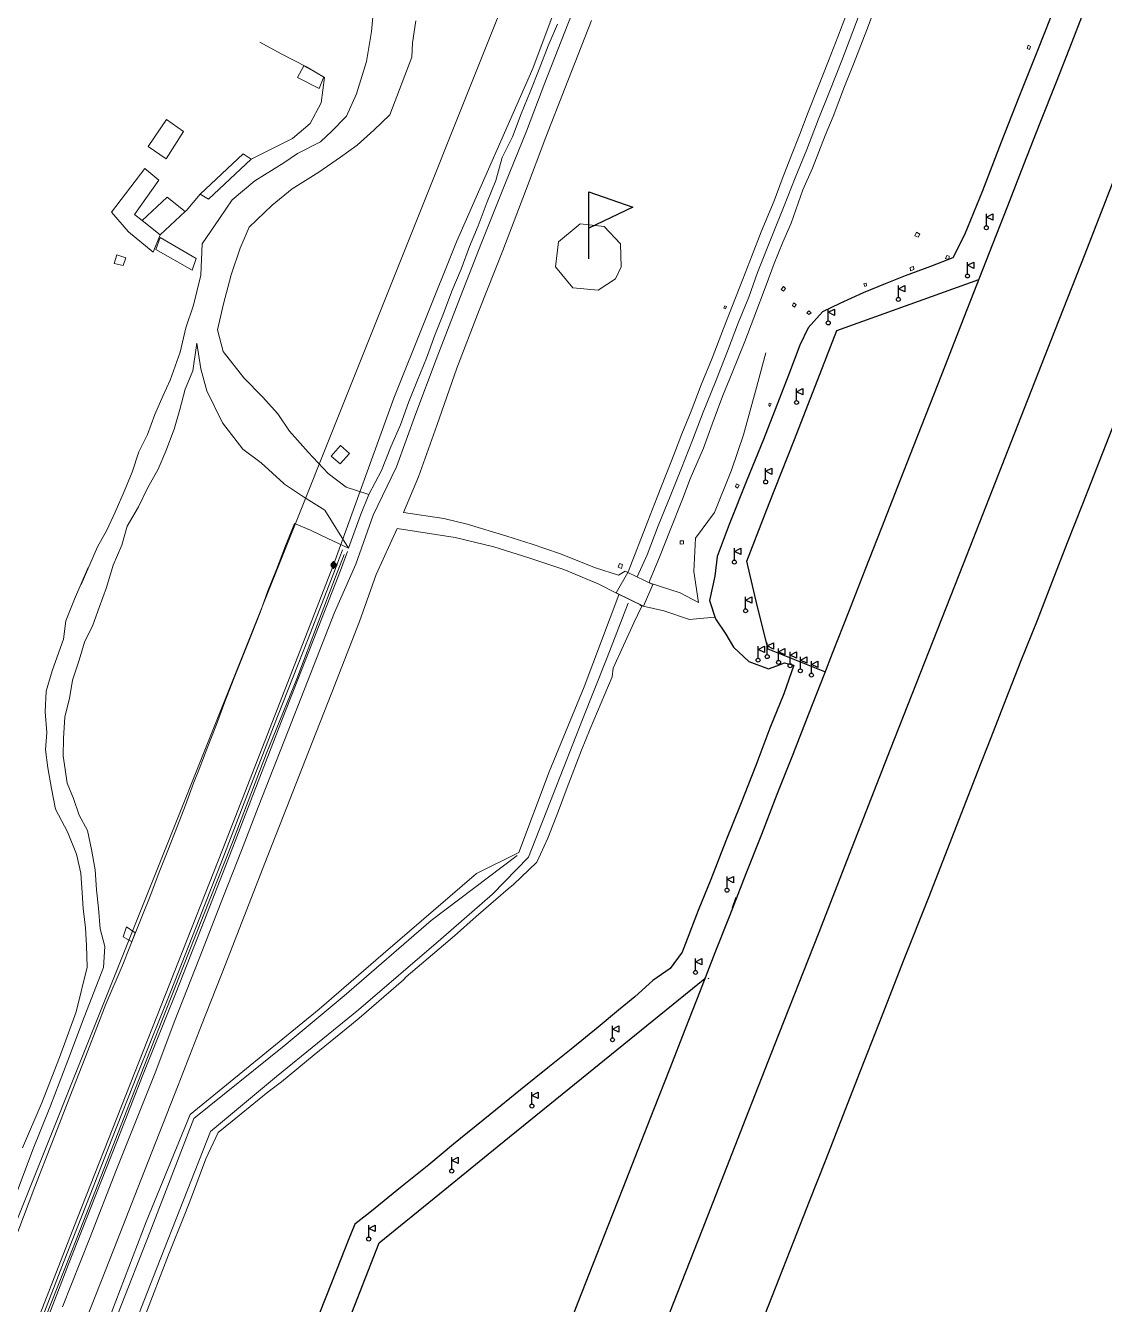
# Model space of a CAD drawing. Header units: metres. Extents: x 625987 to 635197, y 3048449 to 3066446.
# Drawn here: x 633494.5 to 633766.5, y 3063404.2 to 3063726.7 of the extents above; entities that cross this region are included whole.
import ezdxf

# ---------------------------------------------------------------- set-up
doc = ezdxf.new("R2010")
doc.units = ezdxf.units.M
for name, color, linetype in [('BUILDING', 10, 'Continuous'), ('CONCRETE_PILLAR', 251, 'Continuous'), ('Drain', 5, 'Continuous'), ('FENCE', 35, 'Continuous'), ('FLAG', 6, 'Continuous'), ('PERIMETER_ROAD', 4, 'Continuous'), ('PIPELINE', 220, 'Continuous'), ('ROAD', 4, 'Continuous'), ('RUNWAY CENTER', 250, 'Continuous'), ('RUNWAY_EDGE', 6, 'Continuous'), ('SHOULDER', 140, 'Continuous'), ('SLAB', 251, 'Continuous'), ('Triangle', 11, 'Continuous')]:
    doc.layers.add(name, color=color, linetype=linetype)
doc.layers.add('C-CLER-AERO', color=253, linetype='Continuous', lineweight=5)
doc.layers.add('Gate', color=240, linetype='Continuous', lineweight=15)
doc.styles.add('ADPI R', font='swiss.ttf')
doc.linetypes.add('OLS', pattern='A,4,-2,4,-2,["OLS",ADPI R,S=1.2,R=0,X=-1.7,Y=-0.5],-2,4,-2,4,-2', length=26)

# ---------------------------------------------------------------- blocks, each defined once
blk = doc.blocks.new('flag')
at = {"layer": 'Drain'}
for p, q in [((0, 0), (0, 16.87)), ((0, 16.87), (11.08, 13)), ((11.08, 13), (0, 7.72))]:
    blk.add_line(p, q, dxfattribs=at)
blk = doc.blocks.new('gc019')
for p, q in [((0, 0.5), (0, 3.5)), ((0, 2.7), (1.6, 3.5)), ((1.6, 3.5), (1.6, 1.9)), ((1.6, 1.9), (0, 2.7))]:
    blk.add_line(p, q)
blk.add_circle((0, 0), 0.5)
blk = doc.blocks.new('plan')
for p, q in [((1.526, 0.415), (1.524, 0.4)), ((1.524, 0.4), (1.524, 0.386)), ((1.524, 0.386), (1.524, 0.372)), ((1.524, 0.372), (1.526, 0.358)), ((1.53, 0.429), (1.526, 0.415)), ((1.526, 0.358), (1.53, 0.343)), ((1.535, 0.444), (1.53, 0.429)), ((1.53, 0.343), (1.535, 0.329)), ((1.533, 0.393), (1.545, 0.399)), ((1.533, 0.38), (1.533, 0.393)), ((1.544, 0.373), (1.533, 0.38)), ((1.541, 0.458), (1.535, 0.444)), ((1.535, 0.329), (1.541, 0.314)), ((1.549, 0.472), (1.541, 0.458)), ((1.541, 0.314), (1.549, 0.3)), ((1.556, 0.38), (1.544, 0.373)), ((1.545, 0.399), (1.556, 0.392)), ((1.559, 0.485), (1.549, 0.472)), ((1.549, 0.3), (1.559, 0.287)), ((1.556, 0.392), (1.556, 0.38)), ((1.57, 0.497), (1.559, 0.485)), ((1.559, 0.287), (1.57, 0.275)), ((1.568, 0.396), (1.57, 0.407)), ((1.568, 0.386), (1.568, 0.396)), ((1.568, 0.376), (1.568, 0.386)), ((1.57, 0.366), (1.568, 0.376)), ((1.582, 0.508), (1.57, 0.497)), ((1.57, 0.407), (1.572, 0.417)), ((1.572, 0.355), (1.57, 0.366)), ((1.57, 0.275), (1.582, 0.265)), ((1.572, 0.417), (1.576, 0.428)), ((1.576, 0.345), (1.572, 0.355)), ((1.575, 0.362), (1.573, 0.361)), ((1.573, 0.361), (1.573, 0.36)), ((1.573, 0.36), (1.573, 0.359)), ((1.573, 0.359), (1.573, 0.358)), ((1.573, 0.358), (1.573, 0.354)), ((1.573, 0.354), (1.574, 0.35)), ((1.574, 0.35), (1.576, 0.345)), ((1.577, 0.363), (1.575, 0.362)), ((1.576, 0.428), (1.58, 0.438)), ((1.576, 0.345), (1.577, 0.341)), ((1.58, 0.334), (1.576, 0.345)), ((1.579, 0.365), (1.577, 0.363)), ((1.577, 0.341), (1.579, 0.338)), ((1.582, 0.367), (1.579, 0.365)), ((1.579, 0.338), (1.585, 0.329)), ((1.579, 0.338), (1.581, 0.334)), ((1.58, 0.438), (1.586, 0.448)), ((1.581, 0.435), (1.58, 0.433)), ((1.58, 0.433), (1.581, 0.432)), ((1.586, 0.325), (1.58, 0.334)), ((1.582, 0.438), (1.581, 0.435)), ((1.581, 0.432), (1.582, 0.431)), ((1.581, 0.334), (1.583, 0.331)), ((1.595, 0.517), (1.582, 0.508)), ((1.583, 0.442), (1.582, 0.438)), ((1.582, 0.431), (1.584, 0.43)), ((1.585, 0.369), (1.582, 0.367)), ((1.582, 0.265), (1.595, 0.255)), ((1.586, 0.446), (1.583, 0.442)), ((1.583, 0.331), (1.583, 0.33)), ((1.583, 0.33), (1.583, 0.329)), ((1.583, 0.329), (1.584, 0.329)), ((1.584, 0.43), (1.586, 0.429)), ((1.584, 0.329), (1.585, 0.327)), ((1.589, 0.372), (1.585, 0.369)), ((1.585, 0.327), (1.588, 0.322)), ((1.586, 0.448), (1.593, 0.457)), ((1.588, 0.45), (1.586, 0.446)), ((1.586, 0.429), (1.588, 0.427)), ((1.593, 0.315), (1.586, 0.325)), ((1.591, 0.454), (1.588, 0.45)), ((1.588, 0.427), (1.59, 0.425)), ((1.588, 0.322), (1.591, 0.318)), ((1.593, 0.375), (1.589, 0.372)), ((1.59, 0.425), (1.593, 0.423)), ((1.594, 0.458), (1.591, 0.454)), ((1.591, 0.318), (1.594, 0.314)), ((1.593, 0.457), (1.601, 0.466)), ((1.593, 0.423), (1.596, 0.421)), ((1.598, 0.378), (1.593, 0.375)), ((1.601, 0.307), (1.593, 0.315)), ((1.596, 0.46), (1.594, 0.458)), ((1.594, 0.314), (1.597, 0.311)), ((1.605, 0.523), (1.595, 0.517)), ((1.595, 0.255), (1.608, 0.247)), ((1.596, 0.461), (1.596, 0.46)), ((1.597, 0.461), (1.596, 0.461)), ((1.596, 0.421), (1.6, 0.418)), ((1.598, 0.462), (1.597, 0.461)), ((1.597, 0.311), (1.6, 0.309)), ((1.601, 0.465), (1.598, 0.462)), ((1.6, 0.378), (1.598, 0.378)), ((1.6, 0.418), (1.603, 0.416)), ((1.602, 0.378), (1.6, 0.378)), ((1.6, 0.309), (1.602, 0.307)), ((1.601, 0.51), (1.612, 0.516)), ((1.601, 0.497), (1.601, 0.51)), ((1.612, 0.491), (1.601, 0.497)), ((1.601, 0.466), (1.609, 0.473)), ((1.604, 0.468), (1.601, 0.465)), ((1.609, 0.299), (1.601, 0.307)), ((1.601, 0.275), (1.612, 0.281)), ((1.601, 0.262), (1.601, 0.275)), ((1.612, 0.256), (1.601, 0.262)), ((1.603, 0.378), (1.602, 0.378)), ((1.602, 0.307), (1.603, 0.306)), ((1.603, 0.416), (1.604, 0.415)), ((1.606, 0.376), (1.603, 0.378)), ((1.603, 0.306), (1.605, 0.306)), ((1.607, 0.471), (1.604, 0.468)), ((1.604, 0.415), (1.607, 0.414)), ((1.605, 0.53), (1.605, 0.523)), ((1.605, 0.53), (1.619, 0.53)), ((1.608, 0.525), (1.605, 0.523)), ((1.605, 0.306), (1.606, 0.306)), ((1.61, 0.373), (1.606, 0.376)), ((1.606, 0.306), (1.607, 0.307)), ((1.61, 0.473), (1.607, 0.471)), ((1.607, 0.414), (1.609, 0.414)), ((1.607, 0.307), (1.609, 0.308)), ((1.619, 0.53), (1.608, 0.525)), ((1.608, 0.247), (1.613, 0.245)), ((1.609, 0.473), (1.619, 0.48)), ((1.609, 0.414), (1.613, 0.415)), ((1.609, 0.308), (1.611, 0.31)), ((1.619, 0.292), (1.609, 0.299)), ((1.613, 0.476), (1.61, 0.473)), ((1.613, 0.37), (1.61, 0.373)), ((1.61, 0.373), (1.61, 0.373)), ((1.611, 0.31), (1.613, 0.312)), ((1.612, 0.516), (1.623, 0.51)), ((1.623, 0.497), (1.612, 0.491)), ((1.612, 0.281), (1.623, 0.275)), ((1.623, 0.262), (1.612, 0.256)), ((1.617, 0.478), (1.613, 0.476)), ((1.613, 0.415), (1.617, 0.418)), ((1.615, 0.366), (1.613, 0.37)), ((1.613, 0.312), (1.616, 0.314)), ((1.613, 0.242), (1.613, 0.245)), ((1.613, 0.245), (1.619, 0.242)), ((1.613, 0.242), (1.619, 0.242)), ((1.618, 0.362), (1.615, 0.366)), ((1.616, 0.314), (1.62, 0.316)), ((1.62, 0.48), (1.617, 0.478)), ((1.617, 0.418), (1.622, 0.421)), ((1.62, 0.359), (1.618, 0.362)), ((1.623, 0.532), (1.619, 0.53)), ((1.619, 0.48), (1.629, 0.486)), ((1.629, 0.286), (1.619, 0.292)), ((1.619, 0.242), (1.623, 0.241)), ((1.621, 0.48), (1.62, 0.48)), ((1.623, 0.353), (1.62, 0.359)), ((1.62, 0.316), (1.624, 0.319)), ((1.623, 0.48), (1.621, 0.48)), ((1.622, 0.421), (1.624, 0.423)), ((1.625, 0.532), (1.623, 0.532)), ((1.623, 0.51), (1.623, 0.497)), ((1.623, 0.48), (1.623, 0.48)), ((1.625, 0.479), (1.623, 0.48)), ((1.625, 0.35), (1.623, 0.353)), ((1.623, 0.275), (1.623, 0.262)), ((1.623, 0.241), (1.633, 0.237)), ((1.624, 0.423), (1.626, 0.425)), ((1.624, 0.319), (1.628, 0.322)), ((1.631, 0.573), (1.625, 0.532)), ((1.637, 0.537), (1.625, 0.532)), ((1.626, 0.478), (1.625, 0.479)), ((1.626, 0.347), (1.625, 0.35)), ((1.629, 0.476), (1.626, 0.478)), ((1.626, 0.425), (1.629, 0.428)), ((1.628, 0.344), (1.626, 0.347)), ((1.629, 0.341), (1.628, 0.344)), ((1.628, 0.322), (1.63, 0.323)), ((1.629, 0.486), (1.639, 0.491)), ((1.632, 0.474), (1.629, 0.476)), ((1.629, 0.428), (1.631, 0.43)), ((1.631, 0.336), (1.629, 0.341)), ((1.639, 0.281), (1.629, 0.286)), ((1.63, 0.323), (1.631, 0.325)), ((1.631, 0.573), (1.653, 0.573)), ((1.631, 0.43), (1.634, 0.433)), ((1.631, 0.336), (1.631, 0.336)), ((1.632, 0.331), (1.631, 0.336)), ((1.631, 0.325), (1.632, 0.327)), ((1.635, 0.471), (1.632, 0.474)), ((1.632, 0.327), (1.632, 0.331)), ((1.633, 0.237), (1.639, 0.199)), ((1.633, 0.237), (1.637, 0.236)), ((1.634, 0.433), (1.635, 0.435)), ((1.639, 0.469), (1.635, 0.471)), ((1.635, 0.435), (1.638, 0.438)), ((1.652, 0.54), (1.637, 0.537)), ((1.637, 0.236), (1.652, 0.232)), ((1.638, 0.438), (1.641, 0.442)), ((1.639, 0.491), (1.649, 0.494)), ((1.642, 0.465), (1.639, 0.469)), ((1.649, 0.278), (1.639, 0.281)), ((1.657, 0.199), (1.639, 0.199)), ((1.641, 0.442), (1.644, 0.445)), ((1.647, 0.462), (1.642, 0.465)), ((1.644, 0.445), (1.646, 0.449)), ((1.646, 0.449), (1.648, 0.453)), ((1.646, 0.449), (1.646, 0.449)), ((1.648, 0.46), (1.647, 0.462)), ((1.648, 0.458), (1.648, 0.46)), ((1.648, 0.457), (1.648, 0.458)), ((1.648, 0.453), (1.648, 0.457)), ((1.649, 0.494), (1.66, 0.497)), ((1.66, 0.275), (1.649, 0.278)), ((1.666, 0.542), (1.652, 0.54)), ((1.652, 0.232), (1.666, 0.23)), ((1.653, 0.591), (1.653, 0.573)), ((1.665, 0.591), (1.653, 0.591)), ((1.653, 0.573), (1.666, 0.573)), ((1.668, 0.408), (1.655, 0.386)), ((1.668, 0.364), (1.655, 0.386)), ((1.657, 0.199), (1.657, 0.182)), ((1.657, 0.199), (1.67, 0.199)), ((1.657, 0.182), (1.669, 0.182)), ((1.66, 0.497), (1.67, 0.498)), ((1.67, 0.274), (1.66, 0.275)), ((1.664, 0.309), (1.663, 0.307)), ((1.663, 0.307), (1.663, 0.305)), ((1.663, 0.305), (1.664, 0.3)), ((1.667, 0.313), (1.664, 0.31)), ((1.664, 0.31), (1.664, 0.309)), ((1.664, 0.3), (1.665, 0.295)), ((1.665, 0.605), (1.665, 0.591)), ((1.665, 0.605), (1.692, 0.605)), ((1.666, 0.591), (1.665, 0.591)), ((1.665, 0.295), (1.667, 0.29)), ((1.666, 0.573), (1.666, 0.591)), ((1.666, 0.591), (1.691, 0.591)), ((1.691, 0.573), (1.666, 0.573)), ((1.68, 0.543), (1.666, 0.542)), ((1.666, 0.23), (1.68, 0.23)), ((1.667, 0.4), (1.694, 0.4)), ((1.667, 0.373), (1.667, 0.4)), ((1.694, 0.373), (1.667, 0.373)), ((1.671, 0.315), (1.667, 0.313)), ((1.667, 0.29), (1.668, 0.287)), ((1.693, 0.408), (1.668, 0.408)), ((1.668, 0.364), (1.693, 0.364)), ((1.668, 0.287), (1.669, 0.283)), ((1.669, 0.283), (1.67, 0.28)), ((1.669, 0.182), (1.669, 0.168)), ((1.669, 0.182), (1.67, 0.182)), ((1.696, 0.168), (1.669, 0.168)), ((1.67, 0.498), (1.68, 0.499)), ((1.67, 0.28), (1.671, 0.278)), ((1.68, 0.274), (1.67, 0.274)), ((1.67, 0.199), (1.67, 0.182)), ((1.67, 0.199), (1.695, 0.199)), ((1.695, 0.182), (1.67, 0.182)), ((1.676, 0.317), (1.671, 0.315)), ((1.671, 0.315), (1.671, 0.315)), ((1.671, 0.278), (1.671, 0.276)), ((1.671, 0.276), (1.672, 0.276)), ((1.672, 0.276), (1.673, 0.276)), ((1.673, 0.276), (1.674, 0.275)), ((1.674, 0.275), (1.677, 0.275)), ((1.68, 0.318), (1.676, 0.317)), ((1.677, 0.275), (1.68, 0.274)), ((1.694, 0.542), (1.68, 0.543)), ((1.68, 0.499), (1.69, 0.498)), ((1.684, 0.319), (1.68, 0.318)), ((1.68, 0.274), (1.682, 0.274)), ((1.69, 0.274), (1.68, 0.274)), ((1.68, 0.23), (1.694, 0.23)), ((1.682, 0.274), (1.687, 0.274)), ((1.686, 0.474), (1.684, 0.469)), ((1.684, 0.469), (1.684, 0.467)), ((1.684, 0.467), (1.684, 0.465)), ((1.684, 0.465), (1.685, 0.462)), ((1.688, 0.32), (1.684, 0.319)), ((1.685, 0.462), (1.687, 0.459)), ((1.688, 0.478), (1.686, 0.474)), ((1.687, 0.459), (1.691, 0.456)), ((1.687, 0.274), (1.692, 0.275)), ((1.689, 0.482), (1.688, 0.478)), ((1.694, 0.322), (1.688, 0.32)), ((1.691, 0.486), (1.689, 0.482)), ((1.69, 0.498), (1.701, 0.497)), ((1.701, 0.275), (1.69, 0.274)), ((1.691, 0.573), (1.691, 0.591)), ((1.692, 0.591), (1.691, 0.591)), ((1.703, 0.573), (1.691, 0.573)), ((1.692, 0.489), (1.691, 0.486)), ((1.691, 0.456), (1.695, 0.453)), ((1.692, 0.591), (1.692, 0.605)), ((1.703, 0.591), (1.692, 0.591)), ((1.693, 0.493), (1.692, 0.491)), ((1.692, 0.491), (1.692, 0.489)), ((1.692, 0.275), (1.704, 0.278)), ((1.692, 0.275), (1.697, 0.275)), ((1.694, 0.496), (1.693, 0.495)), ((1.693, 0.495), (1.693, 0.493)), ((1.693, 0.408), (1.705, 0.386)), ((1.693, 0.364), (1.705, 0.386)), ((1.709, 0.54), (1.694, 0.542)), ((1.696, 0.496), (1.694, 0.496)), ((1.694, 0.373), (1.694, 0.4)), ((1.697, 0.322), (1.694, 0.322)), ((1.694, 0.23), (1.709, 0.232)), ((1.695, 0.453), (1.698, 0.451)), ((1.695, 0.199), (1.695, 0.182)), ((1.707, 0.199), (1.695, 0.199)), ((1.695, 0.182), (1.696, 0.182)), ((1.699, 0.496), (1.696, 0.496)), ((1.696, 0.168), (1.696, 0.182)), ((1.696, 0.182), (1.707, 0.182)), ((1.701, 0.323), (1.697, 0.322)), ((1.697, 0.275), (1.704, 0.278)), ((1.697, 0.275), (1.702, 0.276)), ((1.698, 0.451), (1.701, 0.449)), ((1.703, 0.495), (1.699, 0.496)), ((1.701, 0.497), (1.711, 0.494)), ((1.701, 0.449), (1.704, 0.448)), ((1.704, 0.323), (1.701, 0.323)), ((1.711, 0.278), (1.701, 0.275)), ((1.702, 0.276), (1.703, 0.276)), ((1.703, 0.573), (1.703, 0.591)), ((1.703, 0.573), (1.722, 0.573)), ((1.707, 0.495), (1.703, 0.495)), ((1.703, 0.276), (1.704, 0.277)), ((1.704, 0.448), (1.707, 0.446)), ((1.707, 0.323), (1.704, 0.323)), ((1.704, 0.278), (1.715, 0.279)), ((1.704, 0.277), (1.705, 0.277)), ((1.705, 0.277), (1.707, 0.277)), ((1.712, 0.494), (1.707, 0.495)), ((1.707, 0.446), (1.713, 0.444)), ((1.713, 0.324), (1.707, 0.323)), ((1.707, 0.277), (1.711, 0.278)), ((1.707, 0.182), (1.707, 0.199)), ((1.729, 0.199), (1.707, 0.199)), ((1.723, 0.537), (1.709, 0.54)), ((1.709, 0.232), (1.723, 0.236)), ((1.711, 0.494), (1.722, 0.491)), ((1.722, 0.281), (1.711, 0.278)), ((1.711, 0.278), (1.715, 0.279)), ((1.717, 0.492), (1.712, 0.494)), ((1.713, 0.444), (1.717, 0.442)), ((1.717, 0.323), (1.713, 0.324)), ((1.715, 0.279), (1.718, 0.281)), ((1.722, 0.49), (1.717, 0.492)), ((1.717, 0.442), (1.721, 0.441)), ((1.721, 0.322), (1.717, 0.323)), ((1.718, 0.281), (1.721, 0.282)), ((1.721, 0.441), (1.725, 0.439)), ((1.724, 0.32), (1.721, 0.322)), ((1.721, 0.282), (1.726, 0.284)), ((1.728, 0.535), (1.722, 0.573)), ((1.722, 0.491), (1.732, 0.486)), ((1.724, 0.489), (1.722, 0.49)), ((1.722, 0.49), (1.722, 0.49)), ((1.732, 0.286), (1.722, 0.281)), ((1.728, 0.535), (1.723, 0.537)), ((1.723, 0.236), (1.736, 0.24)), ((1.725, 0.489), (1.724, 0.489)), ((1.736, 0.483), (1.724, 0.488)), ((1.732, 0.486), (1.724, 0.488)), ((1.725, 0.318), (1.724, 0.32)), ((1.726, 0.489), (1.725, 0.489)), ((1.725, 0.439), (1.729, 0.438)), ((1.725, 0.317), (1.725, 0.318)), ((1.727, 0.312), (1.725, 0.317)), ((1.727, 0.488), (1.726, 0.489)), ((1.726, 0.284), (1.73, 0.286)), ((1.732, 0.486), (1.727, 0.488)), ((1.728, 0.307), (1.727, 0.312)), ((1.738, 0.532), (1.728, 0.535)), ((1.729, 0.303), (1.728, 0.307)), ((1.729, 0.438), (1.73, 0.438)), ((1.73, 0.3), (1.729, 0.303)), ((1.729, 0.199), (1.736, 0.24)), ((1.73, 0.438), (1.732, 0.438)), ((1.731, 0.296), (1.73, 0.3)), ((1.73, 0.286), (1.732, 0.288)), ((1.732, 0.294), (1.731, 0.296)), ((1.736, 0.483), (1.732, 0.486)), ((1.732, 0.486), (1.742, 0.48)), ((1.732, 0.438), (1.735, 0.438)), ((1.733, 0.292), (1.732, 0.294)), ((1.742, 0.292), (1.732, 0.286)), ((1.732, 0.288), (1.734, 0.289)), ((1.734, 0.29), (1.733, 0.292)), ((1.734, 0.289), (1.734, 0.29)), ((1.735, 0.438), (1.738, 0.438)), ((1.741, 0.48), (1.736, 0.483)), ((1.736, 0.24), (1.738, 0.241)), ((1.737, 0.51), (1.748, 0.516)), ((1.737, 0.497), (1.737, 0.51)), ((1.748, 0.491), (1.737, 0.497)), ((1.737, 0.275), (1.748, 0.281)), ((1.737, 0.262), (1.737, 0.275)), ((1.748, 0.256), (1.737, 0.262)), ((1.741, 0.53), (1.738, 0.532)), ((1.738, 0.438), (1.739, 0.439)), ((1.738, 0.241), (1.741, 0.242)), ((1.739, 0.439), (1.741, 0.44)), ((1.747, 0.527), (1.741, 0.53)), ((1.747, 0.53), (1.741, 0.53)), ((1.745, 0.478), (1.741, 0.48)), ((1.741, 0.44), (1.742, 0.441)), ((1.741, 0.242), (1.752, 0.247)), ((1.755, 0.242), (1.741, 0.242)), ((1.742, 0.48), (1.751, 0.473)), ((1.742, 0.441), (1.744, 0.447)), ((1.751, 0.299), (1.742, 0.292)), ((1.744, 0.447), (1.746, 0.452)), ((1.748, 0.475), (1.745, 0.478)), ((1.746, 0.379), (1.745, 0.373)), ((1.745, 0.373), (1.745, 0.368)), ((1.745, 0.368), (1.745, 0.364)), ((1.745, 0.364), (1.745, 0.36)), ((1.745, 0.36), (1.745, 0.356)), ((1.745, 0.356), (1.745, 0.355)), ((1.745, 0.355), (1.746, 0.351)), ((1.746, 0.452), (1.748, 0.458)), ((1.747, 0.386), (1.746, 0.383)), ((1.746, 0.383), (1.746, 0.379)), ((1.746, 0.351), (1.748, 0.348)), ((1.747, 0.53), (1.747, 0.527)), ((1.752, 0.525), (1.747, 0.527)), ((1.748, 0.392), (1.747, 0.389)), ((1.747, 0.389), (1.747, 0.386)), ((1.748, 0.516), (1.759, 0.51)), ((1.759, 0.497), (1.748, 0.491)), ((1.75, 0.472), (1.748, 0.475)), ((1.751, 0.467), (1.748, 0.458)), ((1.75, 0.398), (1.748, 0.392)), ((1.748, 0.348), (1.748, 0.347)), ((1.748, 0.347), (1.75, 0.345)), ((1.748, 0.281), (1.759, 0.275)), ((1.759, 0.262), (1.748, 0.256)), ((1.751, 0.471), (1.75, 0.472)), ((1.752, 0.402), (1.75, 0.398)), ((1.75, 0.345), (1.752, 0.345)), ((1.751, 0.473), (1.76, 0.466)), ((1.752, 0.47), (1.751, 0.471)), ((1.751, 0.467), (1.752, 0.47)), ((1.76, 0.307), (1.751, 0.299)), ((1.766, 0.517), (1.752, 0.525)), ((1.752, 0.47), (1.752, 0.47)), ((1.754, 0.405), (1.752, 0.402)), ((1.752, 0.345), (1.757, 0.344)), ((1.752, 0.247), (1.755, 0.249)), ((1.756, 0.407), (1.754, 0.405)), ((1.755, 0.249), (1.766, 0.255)), ((1.755, 0.242), (1.755, 0.249)), ((1.759, 0.408), (1.756, 0.407)), ((1.757, 0.344), (1.763, 0.344)), ((1.759, 0.51), (1.759, 0.497)), ((1.76, 0.408), (1.759, 0.408)), ((1.759, 0.275), (1.759, 0.262)), ((1.76, 0.466), (1.768, 0.457)), ((1.765, 0.408), (1.76, 0.408)), ((1.768, 0.315), (1.76, 0.307)), ((1.763, 0.344), (1.767, 0.344)), ((1.77, 0.407), (1.765, 0.408)), ((1.779, 0.508), (1.766, 0.517)), ((1.766, 0.255), (1.779, 0.265)), ((1.767, 0.344), (1.771, 0.344)), ((1.768, 0.457), (1.774, 0.448)), ((1.774, 0.325), (1.768, 0.315)), ((1.774, 0.407), (1.77, 0.407)), ((1.771, 0.344), (1.775, 0.344)), ((1.774, 0.448), (1.78, 0.438)), ((1.778, 0.407), (1.774, 0.407)), ((1.78, 0.334), (1.774, 0.325)), ((1.775, 0.344), (1.778, 0.344)), ((1.781, 0.407), (1.778, 0.407)), ((1.778, 0.344), (1.78, 0.344)), ((1.791, 0.497), (1.779, 0.508)), ((1.779, 0.265), (1.791, 0.275)), ((1.78, 0.438), (1.785, 0.428)), ((1.785, 0.345), (1.78, 0.334)), ((1.78, 0.344), (1.782, 0.344)), ((1.784, 0.407), (1.781, 0.407)), ((1.782, 0.344), (1.783, 0.345)), ((1.782, 0.344), (1.782, 0.344)), ((1.783, 0.345), (1.784, 0.346)), ((1.786, 0.407), (1.784, 0.407)), ((1.784, 0.346), (1.786, 0.349)), ((1.785, 0.428), (1.788, 0.417)), ((1.788, 0.355), (1.785, 0.345)), ((1.788, 0.407), (1.786, 0.407)), ((1.786, 0.349), (1.787, 0.353)), ((1.787, 0.353), (1.789, 0.358)), ((1.788, 0.417), (1.791, 0.407)), ((1.789, 0.407), (1.788, 0.407)), ((1.791, 0.366), (1.788, 0.355)), ((1.79, 0.405), (1.789, 0.407)), ((1.789, 0.358), (1.79, 0.363)), ((1.79, 0.402), (1.79, 0.405)), ((1.791, 0.398), (1.79, 0.402)), ((1.79, 0.363), (1.791, 0.376)), ((1.79, 0.363), (1.791, 0.368)), ((1.802, 0.485), (1.791, 0.497)), ((1.791, 0.407), (1.792, 0.396)), ((1.792, 0.395), (1.791, 0.398)), ((1.791, 0.376), (1.792, 0.386)), ((1.792, 0.382), (1.791, 0.376)), ((1.791, 0.368), (1.791, 0.376)), ((1.792, 0.376), (1.791, 0.366)), ((1.791, 0.368), (1.792, 0.373)), ((1.791, 0.275), (1.802, 0.287)), ((1.792, 0.396), (1.793, 0.386)), ((1.792, 0.392), (1.792, 0.395)), ((1.792, 0.389), (1.792, 0.392)), ((1.792, 0.386), (1.792, 0.389)), ((1.792, 0.382), (1.792, 0.386)), ((1.793, 0.386), (1.792, 0.376)), ((1.792, 0.378), (1.792, 0.382)), ((1.792, 0.376), (1.792, 0.378)), ((1.792, 0.375), (1.792, 0.376)), ((1.792, 0.374), (1.792, 0.375)), ((1.792, 0.373), (1.792, 0.374)), ((1.811, 0.472), (1.802, 0.485)), ((1.802, 0.287), (1.811, 0.3)), ((1.805, 0.393), (1.816, 0.399)), ((1.805, 0.38), (1.805, 0.393)), ((1.816, 0.373), (1.805, 0.38)), ((1.817, 0.462), (1.811, 0.472)), ((1.811, 0.3), (1.817, 0.31)), ((1.816, 0.399), (1.827, 0.392)), ((1.827, 0.38), (1.816, 0.373)), ((1.817, 0.462), (1.855, 0.452)), ((1.819, 0.458), (1.817, 0.462)), ((1.855, 0.32), (1.817, 0.31)), ((1.817, 0.31), (1.819, 0.314)), ((1.826, 0.444), (1.819, 0.458)), ((1.819, 0.314), (1.826, 0.329)), ((1.831, 0.429), (1.826, 0.444)), ((1.826, 0.329), (1.831, 0.343)), ((1.827, 0.392), (1.827, 0.38)), ((1.834, 0.415), (1.831, 0.429)), ((1.831, 0.343), (1.834, 0.358)), ((1.836, 0.4), (1.834, 0.415)), ((1.834, 0.358), (1.836, 0.372)), ((1.837, 0.386), (1.836, 0.4)), ((1.836, 0.372), (1.837, 0.386)), ((1.855, 0.452), (1.855, 0.411)), ((1.855, 0.399), (1.855, 0.411)), ((1.855, 0.411), (1.875, 0.411)), ((1.855, 0.374), (1.855, 0.399)), ((1.855, 0.399), (1.875, 0.399)), ((1.855, 0.374), (1.855, 0.361)), ((1.855, 0.374), (1.875, 0.374)), ((1.855, 0.32), (1.855, 0.361)), ((1.875, 0.361), (1.855, 0.361)), ((1.875, 0.411), (1.875, 0.4)), ((1.875, 0.4), (1.889, 0.4)), ((1.875, 0.4), (1.875, 0.399)), ((1.875, 0.374), (1.875, 0.399)), ((1.875, 0.374), (1.875, 0.373)), ((1.875, 0.373), (1.889, 0.373)), ((1.875, 0.373), (1.875, 0.361)), ((1.889, 0.4), (1.889, 0.373))]:
    blk.add_line(p, q)
blk = doc.blocks.new('fro')
at = {"layer": 'PIPELINE'}
blk.add_blockref('plan', (-1.682, -0.387), dxfattribs=at)

msp = doc.modelspace()

# ---------------------------------------------------------------- linework, layer by layer
at = {"layer": 'BUILDING', "color": 7, "lineweight": 18}
for points in [[(633564.63, 3063716.54, 1312.69), (633569.67, 3063713.72, 1312.82), (633568.52, 3063710.77, 1312.89), (633563.04, 3063713.54, 1312.78), (633564.63, 3063716.54, 1312.69)], [(633530.03, 3063703, 1312.65), (633534.26, 3063699.98, 1312.3), (633529.88, 3063693.1, 1312.23), (633525.39, 3063696.18, 1312.6), (633530.03, 3063703, 1312.65)], [(633540.56, 3063682.87, 1313.18), (633551.35, 3063693.01, 1312.79), (633549.31, 3063694.34, 1312.67), (633538.52, 3063684.19, 1313.07), (633540.56, 3063682.87, 1313.18)], [(633528.44, 3063673.9, 1313.3), (633526.64, 3063669.5, 1313.64), (633520.39, 3063674.62, 1312.73), (633516.16, 3063679.63, 1312.04), (633524.57, 3063690.6, 1312.8), (633528.06, 3063687.71, 1312.61), (633521.95, 3063679.04, 1313.06), (633523.89, 3063677.54, 1313.07)], [(633517.44, 3063668.87, 1315.02), (633519.79, 3063668.1, 1315.08), (633519.1, 3063666.2, 1314.99), (633516.79, 3063666.7, 1314.89), (633517.44, 3063668.87, 1315.02)], [(633576.17, 3063618.73, 1312.67), (633573.79, 3063616.14, 1312.67), (633571.57, 3063618.05, 1312.74), (633573.89, 3063620.76, 1312.74), (633576.17, 3063618.73, 1312.67)]]:
    msp.add_polyline3d(points, dxfattribs=at)
for points in [[(633528.44, 3063673.9, 1313.3), (633534.73, 3063679.76, 1313.21), (633530.18, 3063683.4, 1312.98), (633523.89, 3063677.54, 1313.07)], [(633527.35, 3063670.2, 1313.3), (633536.44, 3063664.97, 1313.65), (633537.47, 3063667.95, 1313.62), (633528.38, 3063673.19, 1313.27)], [(633521.23, 3063495.61, 1311.74), (633519.12, 3063496.86, 1311.81), (633519.91, 3063499.42, 1311.74), (633522.12, 3063497.9, 1311.81)]]:
    msp.add_polyline3d(points, close=True, dxfattribs=at)
at = {"layer": 'C-CLER-AERO', "linetype": 'OLS', "ltscale": 20}
msp.add_line((633431.96, 3063274.68), (634700.23, 3066445.9), dxfattribs=at)
at = {"layer": 'CONCRETE_PILLAR', "color": 7, "lineweight": 18}
for points in [[(633670.56, 3063655.41, 1313.8), (633670.82, 3063656.01, 1313.84), (633671.2, 3063655.82, 1313.92), (633671, 3063655.23, 1313.81)], [(633670.56, 3063655.41, 1313.8), (633671, 3063655.23, 1313.81)], [(633644.73, 3063589.79, 1313.09), (633643.9, 3063590.13, 1313.24), (633644.26, 3063590.99, 1313.18), (633645.01, 3063590.74, 1312.95)], [(633645.01, 3063590.74, 1312.95), (633644.73, 3063589.79, 1313.09)]]:
    msp.add_polyline3d(points, dxfattribs=at)
at = {"layer": 'Drain', "color": 7, "lineweight": 18}
for points in [[(633705.89, 3063732.48, 1314.48), (633703.07, 3063725.13, 1314.36), (633700.26, 3063717.83, 1314.3), (633697.28, 3063710.23, 1314.18), (633694.36, 3063702.88, 1314.06), (633691.46, 3063695.42, 1313.95), (633688.52, 3063688.24, 1313.9), (633685.78, 3063681.18, 1313.79), (633682.83, 3063673.87, 1313.73), (633679.04, 3063664.41, 1313.61), (633676.87, 3063658.19, 1313.51), (633674.25, 3063651.84, 1313.47), (633671.45, 3063644.53, 1313.36), (633668.43, 3063636.86, 1313.27), (633665.34, 3063629.17, 1313.16), (633662.65, 3063622.14, 1313.06), (633659.83, 3063615.06, 1313.01), (633657.15, 3063608.38, 1312.92), (633653.99, 3063600.52, 1312.8), (633651.23, 3063593.25, 1312.82)], [(633654.51, 3063593.05, 1313.11), (633656.81, 3063599.05, 1313.21), (633660.12, 3063607.27, 1313.29), (633662.09, 3063612.36, 1313.36), (633665.38, 3063620.14, 1313.51), (633667.57, 3063626.19, 1313.54), (633670.31, 3063633.35, 1313.61), (633672.62, 3063639.1, 1313.68), (633675.82, 3063646.98, 1313.8), (633678.15, 3063653, 1313.89), (633681.23, 3063661.17, 1314), (633683.23, 3063666.7, 1314.08), (633685.42, 3063672.04, 1314.16), (633685.42, 3063672.04, 1314.16), (633687.5, 3063676.82, 1314.22), (633690.44, 3063685.25, 1314.23), (633692.93, 3063690.75, 1314.32), (633696.09, 3063698.93, 1314.43), (633698.1, 3063703.74, 1314.5), (633701, 3063711.28, 1314.61), (633703.25, 3063716.93, 1314.69), (633706.57, 3063725.6, 1314.82), (633709.27, 3063732.75, 1314.92)], [(633651.38, 3063601.74, 1313.27), (633653.7, 3063607.72, 1313.36), (633655.92, 3063613.27, 1313.43), (633658.1, 3063618.86, 1313.51), (633659.97, 3063623.74, 1313.58), (633662.33, 3063629.46, 1313.66), (633664.79, 3063636.11, 1313.7), (633667.58, 3063642.82, 1313.79), (633670.46, 3063650.29, 1313.9), (633672.74, 3063656.07, 1313.98), (633675.32, 3063662.72, 1314.07), (633677.73, 3063668.75, 1314.1), (633679.97, 3063674.69, 1314.18), (633683.23, 3063682.46, 1314.22), (633685.24, 3063687.94, 1314.35), (633687.47, 3063693.6, 1314.41), (633689.67, 3063699.29, 1314.52), (633691.85, 3063704.81, 1314.59), (633694.28, 3063710.98, 1314.64), (633696.94, 3063717.81, 1314.71), (633699.28, 3063723.85, 1314.8), (633701.51, 3063729.52, 1314.88)], [(633651.38, 3063601.74, 1313.27), (633646.42, 3063588.92, 1313.27), (633646.35, 3063588.74, 1313.52)], [(633574.84, 3063593.26, 1312.59), (633572.6, 3063587.67, 1312.36), (633568.32, 3063576.44, 1312.22), (633562.84, 3063561.95, 1312.23), (633555.19, 3063543.17, 1312.08), (633546.62, 3063520.74, 1311.68), (633535.58, 3063492.76, 1311.23), (633527.93, 3063473.34, 1310.74), (633515.71, 3063442.2, 1310.4), (633507.36, 3063420.93, 1310.25), (633497.83, 3063396.73, 1309.98), (633486.09, 3063366.79, 1309.71), (633477.84, 3063345.74, 1309.56), (633467.48, 3063319.27, 1309.47), (633457.92, 3063294.77, 1309.38), (633444.54, 3063260.88, 1309.24), (633434.82, 3063236.19, 1309.06), (633422.56, 3063204.64, 1308.98), (633409.58, 3063171.83, 1308.85)], [(633574.84, 3063593.26, 1312.59), (633572.6, 3063587.67, 1312.36), (633568.32, 3063576.44, 1312.22), (633562.84, 3063561.95, 1312.23), (633555.19, 3063543.17, 1312.08), (633546.62, 3063520.74, 1311.68), (633535.58, 3063492.76, 1311.23), (633527.93, 3063473.34, 1310.74), (633515.71, 3063442.2, 1310.4), (633507.36, 3063420.93, 1310.25), (633497.83, 3063396.73, 1309.98)], [(633497.96, 3063399.02, 1310.29), (633504.06, 3063414.77, 1310.38), (633510.76, 3063431.83, 1310.52), (633516.26, 3063445.84, 1310.61), (633522.89, 3063462.66, 1310.84), (633531.15, 3063483.33, 1311.24), (633538.23, 3063501.36, 1311.59), (633544.22, 3063516.62, 1311.86), (633550.42, 3063532.82, 1312.03), (633558, 3063552.42, 1312.28), (633565.76, 3063572.04, 1312.36), (633572.6, 3063589.73, 1312.56), (633574.39, 3063594.5, 1312.68)], [(633499.22, 3063398.59, 1310.29), (633505.33, 3063414.34, 1310.38), (633512.03, 3063431.39, 1310.52), (633517.53, 3063445.41, 1310.61), (633524.16, 3063462.23, 1310.84), (633532.42, 3063482.9, 1311.24), (633539.49, 3063500.92, 1311.59), (633545.49, 3063516.19, 1311.86), (633551.69, 3063532.39, 1312.03), (633559.27, 3063551.98, 1312.28), (633567.03, 3063571.61, 1312.36), (633573.87, 3063589.3, 1312.56), (633575.66, 3063594.07, 1312.68)], [(633651.23, 3063593.25, 1312.82), (633648.65, 3063587.66, 1313.4)], [(633654.51, 3063593.05, 1313.11), (633651.83, 3063586.58, 1313.11), (633651.68, 3063586.25, 1313.24)], [(633644.03, 3063583.13, 1312.99), (633635.34, 3063559.89, 1312.66), (633626.52, 3063538.52, 1312.39), (633618.83, 3063518.12, 1312.11), (633608.17, 3063512.83, 1311.39), (633584.66, 3063492.63, 1310.89), (633568.52, 3063478.64, 1310.57), (633535.96, 3063452.1, 1310.09), (633524.9, 3063425.03, 1309.77), (633512.84, 3063393.57, 1309.35)], [(633524.36, 3063400.75, 1309.52), (633530.55, 3063416.69, 1309.69), (633534.64, 3063426.96, 1309.84), (633536.3, 3063431.23, 1309.89), (633539.96, 3063440.92, 1309.97), (633543.02, 3063447.54, 1310.1), (633546.55, 3063450.4, 1310.13), (633555.68, 3063457.79, 1310.27), (633558.99, 3063460.32, 1310.32), (633567.2, 3063467.15, 1310.46), (633576.66, 3063474.8, 1310.68), (633578.58, 3063476.37, 1310.72), (633589.78, 3063486.07, 1310.94), (633590.41, 3063486.79, 1310.93), (633602.59, 3063497.15, 1311.16), (633608.11, 3063501.99, 1311.25), (633613.01, 3063506.31, 1311.34), (633616.17, 3063508.99, 1311.81), (633617.49, 3063510.06, 1312.06), (633623.43, 3063515.71, 1312.08), (633626.16, 3063521.77, 1312.32), (633628.82, 3063528.64, 1312.22), (633631.02, 3063534.57, 1312.36), (633634.69, 3063543.98, 1312.45), (633636.81, 3063549.32, 1312.56), (633642.35, 3063562.46, 1312.78), (633642.68, 3063564.61, 1312.67), (633647.84, 3063576.1, 1312.93), (633649.85, 3063580.23, 1313.08), (633649.39, 3063580.52, 1313.1)], [(633621.26, 3063517, 1311.66), (633627.63, 3063533.06, 1311.86), (633634.92, 3063551.65, 1312.08), (633641.1, 3063567.35, 1312.27), (633646.46, 3063581.02, 1312.42)], [(633451.83, 3063233.56, 1307.38), (633465.56, 3063268.38, 1307.53), (633478.98, 3063302.69, 1307.72), (633487.86, 3063325.69, 1307.79), (633497.66, 3063350.4, 1308.02), (633507.51, 3063375.73, 1308.31), (633517.85, 3063402.03, 1308.64), (633525.82, 3063422.35, 1308.92), (633536.9, 3063451.05, 1309.29), (633559.65, 3063469.42, 1309.61), (633574.8, 3063481.97, 1309.87), (633596.73, 3063501.02, 1310.34), (633618.42, 3063517.43, 1311.76)], [(633517.85, 3063402.03, 1308.64), (633525.82, 3063422.35, 1308.92), (633536.9, 3063451.05, 1309.29), (633559.65, 3063469.42, 1309.61), (633574.8, 3063481.97, 1309.87), (633596.73, 3063501.02, 1310.34), (633618.42, 3063517.43, 1311.76)], [(633519.32, 3063392.33, 1308.58), (633527.52, 3063413.15, 1308.9), (633541.12, 3063447.82, 1309.27), (633557.75, 3063461.65, 1309.53), (633578.45, 3063478.48, 1309.88), (633599.21, 3063496.32, 1310.3), (633612.24, 3063507.63, 1310.57), (633621.26, 3063517, 1311.66)]]:
    msp.add_polyline3d(points, dxfattribs=at)
at = {"layer": 'FENCE', "color": 7, "lineweight": 18}
for points in [[(633628.59, 3063727.04, 1314.09), (633626.27, 3063721.56, 1313.93), (633624.01, 3063715.65, 1313.89), (633621.74, 3063709.96, 1313.81), (633619.4, 3063704.44, 1313.52), (633617.29, 3063698.63, 1313.38), (633614.62, 3063693.41, 1313.23), (633613.02, 3063687.64, 1313.55), (633610.86, 3063682.19, 1313.44), (633608.6, 3063676.19, 1313.48), (633606.45, 3063670.97, 1313.43), (633604.27, 3063665.27, 1313.41), (633601.97, 3063659.72, 1313.18), (633599.86, 3063654.09, 1313.28), (633597.65, 3063648.56, 1313.19), (633595.59, 3063642.81, 1312.94), (633593.26, 3063637.29, 1313.12), (633591.01, 3063631.65, 1312.98), (633589.02, 3063625.95, 1312.82), (633586.55, 3063620.41, 1312.91), (633584.22, 3063614.45, 1312.67), (633581.02, 3063608.41, 1312.64)], [(633551.35, 3063693.03, 1312.81), (633551.35, 3063693.01, 1312.79), (633558.45, 3063696.52, 1312.25), (633561.78, 3063698.23, 1312.55), (633566.22, 3063702, 1312.18), (633569.02, 3063707.21, 1312.21), (633569.87, 3063713.56, 1311.85), (633565.28, 3063716.26, 1311.8), (633558.93, 3063719.57, 1311.95), (633553.55, 3063722.52, 1311.48)], [(633540.56, 3063682.87, 1313.18), (633538.52, 3063684.19, 1313.07), (633534.95, 3063679.94, 1313.13), (633534.73, 3063679.76, 1313.21)], [(633575.86, 3063594.89, 1312.64), (633570.71, 3063597.36, 1312.83), (633566.35, 3063599.44, 1312.82), (633562.32, 3063601.11, 1312.78), (633559.99, 3063595.49, 1312.77), (633557.74, 3063589.54, 1312.65), (633555.56, 3063584.15, 1312.62), (633553.61, 3063578.69, 1312.57), (633551.43, 3063573.09, 1312.49), (633546.94, 3063561.74, 1312.43), (633544.73, 3063556.18, 1312.43), (633542.65, 3063550.43, 1312.41), (633540.41, 3063544.9, 1312.29), (633538.26, 3063539.14, 1312.26), (633536.83, 3063535.62, 1312.16), (633534.76, 3063530.12, 1312.16), (633532.74, 3063524.85, 1312.2), (633530.37, 3063518.65, 1312.05), (633530.37, 3063518.65, 1312.05), (633528.12, 3063513.21, 1311.88), (633526.09, 3063507.52, 1311.83), (633523.8, 3063501.97, 1312.2), (633520.74, 3063494.36, 1311.64), (633518.81, 3063489.46, 1311.62), (633514.73, 3063479.91, 1311.58), (633510.18, 3063468.17, 1310.97), (633505.64, 3063456.53, 1310.58), (633501.27, 3063445.27, 1310.52), (633496.84, 3063433.86, 1310.49), (633492.53, 3063422.52, 1310.41)]]:
    msp.add_polyline3d(points, dxfattribs=at)
at = {"layer": 'FLAG', "color": 7, "lineweight": 18}
msp.add_polyline3d([(633644.69, 3063665.8, 1313.32), (633644.49, 3063671.63, 1313.27), (633640.4, 3063676.02, 1313.26), (633634.35, 3063676.66, 1313.25), (633628.83, 3063672.15, 1313.45), (633628.11, 3063665.83, 1313.37), (633632.44, 3063660.56, 1313.3), (633638.83, 3063659.96, 1313.27), (633643.26, 3063662.83, 1313.3)], close=True, dxfattribs=at)
at = {"layer": 'Gate', "color": 7, "lineweight": 18}
msp.add_polyline3d([(633581.02, 3063608.41, 1312.64), (633578.93, 3063603.21, 1312.62), (633575.86, 3063594.89, 1312.64)], dxfattribs=at)
at = {"layer": 'PERIMETER_ROAD', "color": 7, "lineweight": 18}
for points in [[(633503.81, 3063403.57, 1311.03), (633510.55, 3063420.76, 1311.19), (633517.42, 3063438.19, 1311.4), (633527.29, 3063463.04, 1311.65), (633531.91, 3063475.33, 1311.83), (633538.32, 3063491.62, 1311.99), (633544.39, 3063507.12, 1312.17), (633548.89, 3063518.65, 1312.27), (633553.16, 3063529.58, 1312.38), (633559.79, 3063546.5, 1312.47), (633565.56, 3063561.25, 1312.51), (633572.41, 3063578.68, 1312.56), (633577.79, 3063590.82, 1312.78), (633582.11, 3063603.24, 1312.78), (633587.99, 3063615.38, 1312.81), (633592.91, 3063628.86, 1312.9), (633597.97, 3063642.44, 1313), (633597.97, 3063642.45, 1313), (633604.18, 3063658.35, 1313.22), (633609.44, 3063671.92, 1313.43), (633615.48, 3063686.97, 1313.62), (633620.78, 3063700.01, 1313.78), (633625.43, 3063712.21, 1313.94), (633632.11, 3063729.41, 1314.2)], [(633592.91, 3063727.86, 1307.37), (633592.02, 3063722.34, 1307.68), (633591.87, 3063718.7, 1307.93), (633586.32, 3063704.14, 1309.35), (633582.29, 3063700.28, 1309.96), (633578.09, 3063696.48, 1310.5), (633573.84, 3063693.5, 1310.97), (633573.84, 3063693.5, 1310.97), (633568.38, 3063689.69, 1311.55), (633561.66, 3063685.46, 1312.03), (633556.67, 3063681.39, 1312.46), (633550.88, 3063675.84, 1313.08), (633548.54, 3063670.57, 1313.46), (633546.27, 3063663.79, 1313.66), (633544.37, 3063656.53, 1313.64), (633542.85, 3063649.97, 1313.55), (633544.31, 3063644.47, 1313.45), (633549.51, 3063637.83, 1313.32), (633554.22, 3063633.09, 1313.22), (633558.06, 3063628.78, 1313.17), (633561.05, 3063624.41, 1313.07), (633565.74, 3063619.07, 1312.8), (633570.75, 3063613.71, 1312.68), (633575.27, 3063610.26, 1312.6), (633581.02, 3063608.41, 1312.64)], [(633589.81, 3063603.92, 1312.83), (633593.51, 3063612.87, 1312.92), (633598.16, 3063625.82, 1312.92), (633603.22, 3063640.28, 1312.94), (633608.88, 3063654.94, 1313.06), (633614.84, 3063669.94, 1313.26), (633620.52, 3063684.87, 1313.48), (633625.65, 3063698.54, 1313.7), (633630.49, 3063710.83, 1313.85), (633637.21, 3063727.95, 1314.08)], [(633492.09, 3063432.02, 1311.15), (633496.18, 3063443.01, 1311.24), (633500.73, 3063454.28, 1311.27), (633505.16, 3063465.72, 1311.38), (633509.24, 3063476.6, 1311.49), (633514.12, 3063489.16, 1311.88), (633514.42, 3063494.48, 1311.87), (633513.27, 3063498.91, 1311.88), (633512.89, 3063504.08, 1311.96), (633512.35, 3063508.77, 1311.99), (633512.05, 3063513.76, 1312.07), (633511.13, 3063518.87, 1312.08), (633510.06, 3063523.73, 1312.17), (633507.95, 3063527.57, 1312.2), (633506.53, 3063531.78, 1312.3), (633504.97, 3063535.67, 1312.43), (633503.96, 3063542.54, 1312.52), (633504.01, 3063546.86, 1312.61), (633504.33, 3063552.34, 1312.66), (633505.52, 3063556.99, 1312.69), (633506.31, 3063561.58, 1312.67), (633507.96, 3063566.63, 1312.71), (633509.34, 3063571.19, 1312.7), (633511.39, 3063575.5, 1312.7), (633513.04, 3063579.96, 1312.74), (633514.89, 3063585, 1312.75), (633516.53, 3063590.59, 1312.78), (633518.71, 3063595.68, 1312.81), (633520.12, 3063600.41, 1312.82), (633522.91, 3063605.31, 1312.83), (633525.23, 3063610.03, 1312.82), (633527.94, 3063614.83, 1312.88), (633529.82, 3063619.35, 1312.95), (633531.95, 3063624.9, 1313.06), (633533.34, 3063629.84, 1313.13), (633534.72, 3063634.95, 1313.28), (633536.66, 3063639.57, 1313.43), (633537.69, 3063646.56, 1313.56), (633538.64, 3063640.13, 1313.43), (633540.21, 3063634.57, 1313.28), (633544.16, 3063626.52, 1313.14), (633549.22, 3063619.86, 1312.99), (633553.85, 3063616.43, 1312.9), (633559.56, 3063611.17, 1312.81), (633559.48, 3063611.21, 1312.8), (633564.52, 3063607.86, 1312.66), (633569.94, 3063604.46, 1312.61), (633575.86, 3063594.89, 1312.64)], [(633646.35, 3063588.74, 1313.52), (633645.67, 3063589.06, 1313.56), (633643.98, 3063588.04, 1313.43), (633638.21, 3063589.9, 1313.04), (633629.14, 3063593.53, 1312.9), (633622.24, 3063595.86, 1312.87), (633615.79, 3063597.91, 1312.72), (633605.81, 3063600.94, 1312.72), (633599.93, 3063602.35, 1312.73), (633589.81, 3063603.92, 1312.75)], [(633510.03, 3063401.07, 1311.02), (633516.71, 3063418.13, 1311.2), (633523.54, 3063435.5, 1311.38), (633532.93, 3063459.52, 1311.65), (633538.86, 3063474.63, 1311.85), (633544.95, 3063490.2, 1312.03), (633551.29, 3063506.41, 1312.16), (633555.58, 3063517.4, 1312.27), (633559.59, 3063527.64, 1312.37), (633565.81, 3063543.54, 1312.45), (633571.69, 3063558.52, 1312.49), (633578.65, 3063576.44, 1312.51), (633582.85, 3063588.25, 1312.61), (633588.13, 3063599.85, 1312.79), (633602.77, 3063597.58, 1312.76), (633612.51, 3063595.22, 1312.79), (633621.35, 3063592.49, 1312.81), (633630.19, 3063589.49, 1312.84), (633638.84, 3063585.88, 1313.11), (633643.32, 3063583.6, 1313.48), (633650.23, 3063580.23, 1313.49), (633655.41, 3063579.13, 1313.42), (633661.9, 3063576.92, 1313.64), (633668.15, 3063577.48, 1313.87)]]:
    msp.add_polyline3d(points, dxfattribs=at)
at = {"layer": 'PIPELINE', "color": 7, "lineweight": 18}
msp.add_polyline3d([(633643.26, 3063771.54, 1314.82), (633622.35, 3063715.84, 1313.74), (633603.11, 3063672.17, 1313.1), (633587.34, 3063632.73, 1313.17), (633572.12, 3063590.65, 1312.51), (633564.92, 3063572.08, 1312.38), (633557.29, 3063552.68, 1312.25), (633544.1, 3063518.82, 1311.84), (633507.6, 3063426.01, 1310.72), (633481.84, 3063360.13, 1310.23)], dxfattribs=at)
at = {"layer": 'PIPELINE'}
for points in [[(633695.98, 3063563.72, 1314.41), (633681.71, 3063569.46, 1314.18), (633678.95, 3063580.41, 1314.18), (633676.31, 3063591.57, 1314.21), (633681.94, 3063606.15, 1314.4), (633688.22, 3063621.9, 1314.59), (633694.84, 3063638.94, 1314.82), (633699.08, 3063649.78, 1314.93), (633734.82, 3063662.6, 1315.62)], [(633672.76, 3063504.2, 1313.75), (633673.69, 3063506.92, 1313.77)], [(633629.2, 3063269.76, 1311.32), (633612.29, 3063276.43, 1311.64), (633597.39, 3063282.3, 1311.53), (633566.69, 3063294.25, 1311.01), (633549.76, 3063300.92, 1310.74), (633538.69, 3063305.23, 1310.57), (633551.67, 3063338.32, 1310.96), (633565.17, 3063372.79, 1311.34), (633574.06, 3063395.17, 1311.56), (633583.63, 3063419.76, 1311.83), (633598.81, 3063432.09, 1312.17), (633613.36, 3063443.92, 1312.46), (633634.65, 3063461.15, 1312.9), (633651.15, 3063474.52, 1313.25), (633665.72, 3063486.39, 1313.52), (633665.86, 3063486.58, 1313.5)], [(633666.65, 3063486.27, 1313.56), (633666.74, 3063486.52, 1313.57)]]:
    msp.add_polyline3d(points, dxfattribs=at)
at = {"layer": 'ROAD', "color": 7, "lineweight": 18}
for points in [[(633582.29, 3063731.67, 1307.08), (633581.67, 3063725.17, 1307.56), (633580.41, 3063717.6, 1308.28), (633577.91, 3063709.42, 1309.31), (633575.42, 3063703.85, 1310.12), (633575.03, 3063703.52, 1310.21), (633571.75, 3063700.13, 1310.65), (633568.84, 3063697.35, 1311.06), (633563.05, 3063694.37, 1311.65), (633559.62, 3063692.05, 1312), (633552.29, 3063687.55, 1312.57), (633546.55, 3063682.7, 1313.05), (633543.38, 3063678.05, 1313.34), (633539, 3063671.61, 1313.66), (633538.67, 3063663.74, 1313.72), (633536.81, 3063656.14, 1313.63), (633534.87, 3063650.46, 1313.57), (633533.46, 3063644.32, 1313.47), (633530.95, 3063637.23, 1313.31), (633529.04, 3063633.25, 1313.15), (633527.06, 3063628.59, 1313.11), (633525.24, 3063623.58, 1313.03), (633523.02, 3063619.14, 1312.93), (633521.31, 3063614.04, 1312.85), (633519.31, 3063609.17, 1312.87), (633517.08, 3063603.96, 1312.84), (633514.94, 3063599.42, 1312.81), (633512.62, 3063595.24, 1312.85), (633508.49, 3063585.77, 1312.76), (633510.29, 3063590, 1312.78), (633506.8, 3063582.01, 1312.76), (633504.61, 3063576.58, 1312.79), (633504.05, 3063571.91, 1312.75), (633501.21, 3063563.98, 1312.71), (633499.63, 3063558.87, 1312.7), (633499.37, 3063553.6, 1312.69), (633499.81, 3063548.41, 1312.65), (633499.5, 3063544.01, 1312.59), (633500.07, 3063539.54, 1312.53), (633500.99, 3063534.27, 1312.42), (633501.99, 3063529.08, 1312.43), (633505.07, 3063523.4, 1312.28), (633507.29, 3063517.71, 1312.12), (633508.44, 3063512.92, 1312.06), (633508.78, 3063507.96, 1311.99), (633508.97, 3063504, 1311.9), (633509.56, 3063499.17, 1311.88), (633509.8, 3063494.68, 1311.8), (633509.97, 3063489.26, 1311.73), (633507.26, 3063477.97, 1311.49), (633503.01, 3063466.45, 1311.35), (633498.54, 3063455.02, 1311.25), (633493.67, 3063443.65, 1311.18)], [(633663.01, 3063588.98, 1313.36), (633663.36, 3063597.41, 1313.6), (633668.17, 3063603.87, 1313.71), (633672.48, 3063614.58, 1313.78), (633675.48, 3063623.47, 1313.77), (633678.56, 3063634.47, 1313.92), (633681.14, 3063644.11, 1313.99)], [(633664.12, 3063581.15, 1313.67), (633659.55, 3063583.65, 1313.51), (633652, 3063586.1, 1313.22), (633651.68, 3063586.25, 1313.24)], [(633664.12, 3063581.15, 1313.67), (633663.01, 3063588.98, 1313.36)]]:
    msp.add_polyline3d(points, dxfattribs=at)
at = {"layer": 'RUNWAY CENTER'}
msp.add_polyline3d([(633791.14, 3063744.48, 1317.21), (633780.15, 3063716.5, 1316.79), (633772.43, 3063696.94, 1316.49), (633761.54, 3063669.03, 1316.15), (633753.92, 3063649.6, 1315.89), (633742.92, 3063621.57, 1315.56), (633738.25, 3063609.54, 1315.41), (633730.9, 3063590.83, 1315.13), (633712.53, 3063544.1, 1314.56), (633701.58, 3063516.16, 1314.26), (633694.3, 3063497.53, 1314.05), (633683.36, 3063469.63, 1313.75), (633676.05, 3063450.96, 1313.54), (633665.09, 3063423.04, 1313.23), (633657.78, 3063404.43, 1313.03), (633646.81, 3063376.5, 1312.73), (633606.9, 3063274.91, 1311.62)], dxfattribs=at)
at = {"layer": 'RUNWAY_EDGE'}
for points in [[(633762.36, 3063732.92, 1316.56), (633758.27, 3063722.45, 1316.4), (633754.34, 3063712.37, 1316.27), (633750.27, 3063702.06, 1316.11), (633746.14, 3063691.55, 1315.97), (633742.08, 3063681.11, 1315.85), (633738.24, 3063671.33, 1315.72), (633734.26, 3063661.18, 1315.61), (633730.31, 3063651.09, 1315.47), (633726.33, 3063640.92, 1315.34), (633722.48, 3063631.12, 1315.23), (633718.33, 3063620.45, 1315.1), (633714.36, 3063610.33, 1314.95), (633710.29, 3063600.04, 1314.81), (633706.13, 3063589.34, 1314.67), (633701.95, 3063578.75, 1314.54), (633697.88, 3063568.36, 1314.41), (633695.92, 3063563.28, 1314.34), (633691.93, 3063553.07, 1314.23), (633687.92, 3063542.83, 1314.12), (633683.95, 3063532.74, 1314.02), (633680.02, 3063522.72, 1313.9), (633676.12, 3063512.8, 1313.8), (633672.04, 3063502.34, 1313.67), (633668.31, 3063492.84, 1313.57), (633664.57, 3063483.28, 1313.46), (633660.67, 3063473.43, 1313.36), (633656.9, 3063463.7, 1313.25), (633652.82, 3063453.3, 1313.14), (633648.86, 3063443.21, 1313.03), (633645.05, 3063433.52, 1312.93), (633641.33, 3063423.97, 1312.83), (633637.61, 3063414.49, 1312.73), (633633.77, 3063404.66, 1312.62), (633630.03, 3063395.06, 1312.52)], [(633769.31, 3063627.27, 1315.39), (633765.19, 3063616.73, 1315.26), (633760.97, 3063605.97, 1315.12), (633757.16, 3063596.21, 1314.99), (633753.33, 3063586.46, 1314.88), (633749.52, 3063576.68, 1314.74), (633745.48, 3063566.46, 1314.62), (633741.68, 3063556.78, 1314.48), (633737.84, 3063547.05, 1314.33), (633734.44, 3063538.35, 1314.24), (633728.68, 3063523.58, 1314.07), (633722.08, 3063506.59, 1313.88), (633715.97, 3063491.14, 1313.72), (633710.51, 3063477.15, 1313.58), (633704.94, 3063462.98, 1313.41), (633701.08, 3063453.11, 1313.3), (633696.23, 3063440.75, 1313.18), (633692.06, 3063430.18, 1313.07), (633688.1, 3063420.09, 1312.96), (633684.4, 3063410.69, 1312.87), (633680.87, 3063401.65, 1312.76)]]:
    msp.add_polyline3d(points, dxfattribs=at)
at = {"layer": 'SHOULDER'}
msp.add_polyline3d([(633754.3, 3063732.06, 1316.32), (633749.79, 3063720.77, 1316.18), (633744.92, 3063708.64, 1315.95), (633740.49, 3063697.26, 1315.85), (633735.73, 3063685, 1315.7), (633731.21, 3063673.91, 1315.53), (633728.32, 3063668.06, 1315.45), (633728.32, 3063668.06, 1315.45), (633722.66, 3063665.9, 1315.33), (633716.24, 3063663.54, 1315.16), (633711.2, 3063661.57, 1315.05), (633705.66, 3063659.24, 1314.89), (633699.78, 3063656.61, 1314.83), (633695.43, 3063654.46, 1314.74), (633691.8, 3063650.47, 1314.66), (633689.75, 3063646.06, 1314.62), (633686.82, 3063638.54, 1314.53), (633683.88, 3063630.96, 1314.48), (633680.55, 3063622.31, 1314.35), (633676.37, 3063612.05, 1314.19), (633671.87, 3063600.83, 1314), (633668.9, 3063592.77, 1313.92), (633668.31, 3063587.8, 1313.92), (633666.97, 3063581.66, 1313.82), (633668.46, 3063577.09, 1313.85), (633671.05, 3063573.21, 1313.86), (633672.95, 3063569.93, 1313.89), (633676.88, 3063566.28, 1313.92), (633681.79, 3063564.5, 1314.03), (633683.88, 3063565.24, 1314.05), (633685.81, 3063565.98, 1314.09), (633688.16, 3063565.37, 1314.16), (633685.69, 3063558.16, 1314.11), (633682.18, 3063549.51, 1314), (633678.59, 3063540.12, 1313.93), (633674.72, 3063530.23, 1313.87), (633671.07, 3063521.08, 1313.71), (633667.28, 3063511.31, 1313.58), (633664.09, 3063503.54, 1313.53), (633660.01, 3063493.04, 1313.37), (633657.04, 3063488.93, 1313.35), (633652.65, 3063485.86, 1313.2), (633648.14, 3063481.78, 1313.16), (633643.97, 3063478.36, 1313.09), (633638.85, 3063474.11, 1312.92), (633632.43, 3063468.9, 1312.81), (633626.6, 3063464.21, 1312.7), (633619.25, 3063458.29, 1312.54), (633611.61, 3063452.1, 1312.4), (633602.37, 3063444.62, 1312.22), (633596.18, 3063439.42, 1312.09), (633589.4, 3063434.04, 1311.95), (633581.26, 3063427.4, 1311.8), (633577.53, 3063424.44, 1311.69), (633575.84, 3063420.29, 1311.66), (633572.84, 3063412.87, 1311.57), (633570.17, 3063406, 1311.5), (633566.84, 3063397.52, 1311.44)], dxfattribs=at)
at = {"layer": 'SLAB', "color": 7, "lineweight": 18}
for points in [[(633747.06, 3063720.89, 1315.88), (633747.31, 3063721.74, 1315.94), (633747.89, 3063721.37, 1315.94), (633747.66, 3063720.61, 1315.98), (633747.06, 3063720.89, 1315.88)], [(633719.94, 3063674.07, 1314.85), (633719.56, 3063673.33, 1314.91), (633718.73, 3063673.63, 1314.96), (633719.15, 3063674.6, 1314.92), (633719.94, 3063674.07, 1314.85)], [(633726.45, 3063667.92, 1315.28), (633726.81, 3063668.72, 1315.3), (633727.36, 3063668.5, 1315.3), (633727.26, 3063667.72, 1315.29), (633726.45, 3063667.92, 1315.28)], [(633718.48, 3063665.19, 1315.02), (633718.38, 3063665.88, 1315.02), (633717.54, 3063665.7, 1315.02), (633717.64, 3063664.82, 1314.99), (633718.48, 3063665.19, 1315.02)], [(633685.62, 3063659.7, 1314.33), (633686.08, 3063660.39, 1314.29), (633685.6, 3063660.88, 1314.27), (633685.04, 3063660.08, 1314.07), (633685.62, 3063659.7, 1314.33)], [(633706.08, 3063660.9, 1314.73), (633706.52, 3063661.06, 1314.74), (633706.45, 3063661.68, 1314.75), (633705.88, 3063661.55, 1314.73), (633706.08, 3063660.9, 1314.73)], [(633688.76, 3063656.33, 1314.24), (633688.37, 3063655.65, 1314.28), (633687.83, 3063656.12, 1314.22), (633688.14, 3063656.73, 1314.23), (633688.76, 3063656.33, 1314.24)], [(633691.98, 3063654.77, 1314.49), (633692.56, 3063654.22, 1314.53), (633691.95, 3063653.81, 1314.47), (633691.46, 3063654.26, 1314.48), (633691.98, 3063654.77, 1314.49)], [(633682, 3063631.46, 1314.16), (633682.51, 3063631.26, 1314.16), (633682.18, 3063630.65, 1314.15), (633681.86, 3063630.96, 1314.16), (633682, 3063631.46, 1314.16)], [(633673.77, 3063611.07, 1313.9), (633674.38, 3063610.75, 1313.9), (633673.95, 3063610.06, 1313.92), (633673.45, 3063610.42, 1313.89), (633673.77, 3063611.07, 1313.9)]]:
    msp.add_polyline3d(points, dxfattribs=at)
for points in [[(633659.57, 3063596.75, 1313.67), (633660.38, 3063596.77, 1313.64), (633660.41, 3063595.96, 1313.64), (633659.56, 3063595.88, 1313.66)], [(633646.35, 3063588.74, 1313.52), (633652.62, 3063585.75, 1313.53), (633650.28, 3063580.23, 1313.54), (633643.43, 3063583.6, 1313.56)]]:
    msp.add_polyline3d(points, close=True, dxfattribs=at)

# ---------------------------------------------------------------- block references
at = {"xscale": 4, "yscale": 4, "zscale": 4}
msp.add_blockref('fro', (633572.12, 3063590.65, 1312.51), dxfattribs=at)
at = {"layer": 'Drain', "color": 7, "lineweight": 18}
msp.add_blockref('flag', (633636.52, 3063667.86, 1313.21), dxfattribs=at)
at = {"layer": 'Triangle', "color": 7, "lineweight": 18}
for p in [(633736.74, 3063675.68, 1315.84), (633731.99, 3063663.52, 1315.71), (633714.56, 3063657.6, 1315.27), (633696.88, 3063651.69, 1314.92), (633688.88, 3063631.62, 1314.7), (633681.09, 3063611.58, 1314.47), (633673.2, 3063591.37, 1314.18), (633676.02, 3063579.1, 1314.17), (633679.18, 3063566.65, 1314.13), (633681.48, 3063567.54, 1314.15), (633684.34, 3063566.09, 1314.2), (633687.26, 3063565.25, 1314.28), (633689.85, 3063563.96, 1314.38), (633692.63, 3063562.88, 1314.38), (633671.35, 3063508.64, 1313.82), (633663.4, 3063487.91, 1313.59), (633642.47, 3063470.93, 1313.13), (633622.15, 3063454.22, 1312.7), (633601.92, 3063437.82, 1312.34), (633581, 3063420.68, 1311.9)]:
    msp.add_blockref('gc019', p, dxfattribs=at)

doc.saveas('drawing.dxf')
